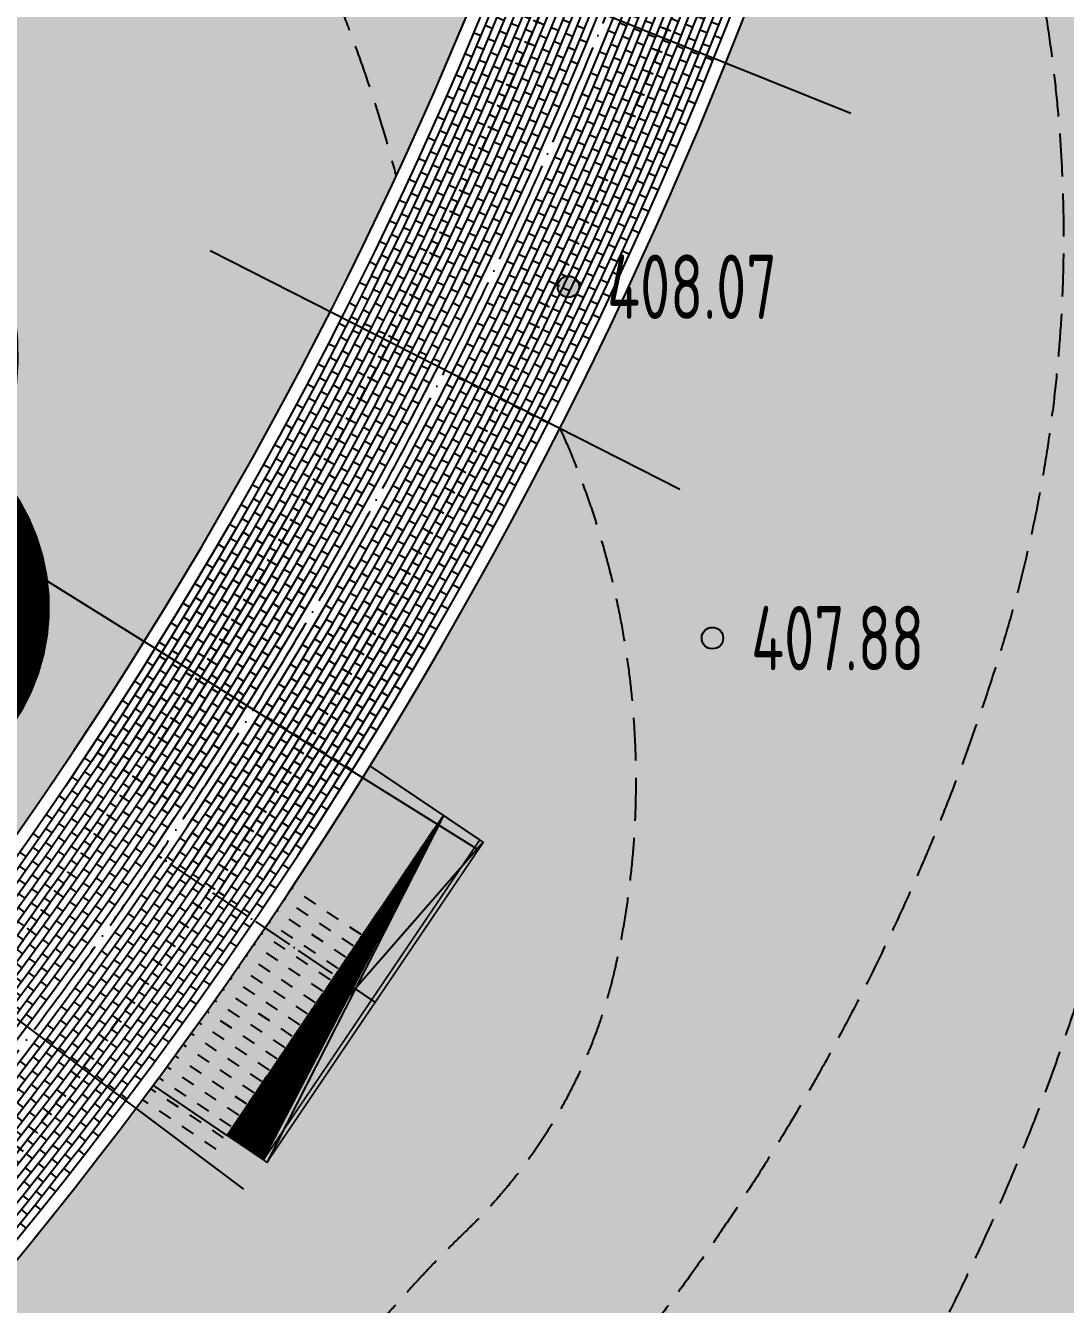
# Model space of a CAD drawing. Header units: millimetres. Extents: x 387826 to 388039216, y 3325062 to 3325368396.
# Drawn here: x 387740942 to 387753055, y 3324880601 to 3324895504 of the extents above; entities that cross this region are included whole.
import ezdxf
from ezdxf.enums import TextEntityAlignment as Align

# ---------------------------------------------------------------- set-up
doc = ezdxf.new("R2010")
doc.units = ezdxf.units.MM
doc.header["$LTSCALE"] = 1000
doc.header["$MEASUREMENT"] = 0
doc.linetypes.add('ACAD_ISO04W100', pattern=[30, 24, -3, 0, -3])
doc.linetypes.add('DASH', pattern=[0.35, 0.25, -0.1])
for name, color, linetype in [('0 Plan-Furniture 坐凳座椅', 215, 'Continuous'), ('0 Plan-Green C1', 60, 'DASH'), ('0 Plan-Green C2', 75, 'DASH'), ('0 Plan-Green Hatch', 76, 'Continuous'), ('0 Plan-Hatch 1', 8, 'Continuous'), ('0 Plan-Pavedivide', 15, 'Continuous'), ('0 Plan-Road 2', 40, 'Continuous'), ('0 Plan-Road 3', 44, 'Continuous'), ('0 Plan-Wall 1', 32, 'Continuous'), ('0-SITE', 7, 'Continuous'), ('000-Earth-MSCQ（不打印）$0$GCD', 251, 'Continuous'), ('0NT-Center', 1, 'ACAD_ISO04W100')]:
    doc.layers.add(name, color=color, linetype=linetype)
doc.layers.add('0-调整', color=7, linetype='Continuous', plot=False)
doc.layers.add('0NT-辅助线（不打印）', color=157, linetype='Continuous', plot=False)
doc.styles.add('000-Earth-MSCQ（不打印）$0$HZ', font='gbenor.shx', dxfattribs={"width": 0.8, "bigfont": 'hztxt.shx'})
pattern_1 = [(90, (387910883.5935059, 3325096422.695915), (-798.2363799999999, 798.23638), [211.664528, -1384.80812]), (45, (387910883.5935059, 3325096422.695915), (-798.2369240652082, 798.2369240652083), [211.664528, -917.2129199999998]), (135, (387910883.5935059, 3325096422.695915), (-798.2369240652083, -798.2369240652082), [211.664528, -917.2129199999998])]

# ---------------------------------------------------------------- blocks, each defined once
blk = doc.blocks.new('GZF')
at = {"layer": '0 Plan-Hatch 1', "ltscale": 10}
for p, q in [((0, 630.0000009536743), (0, 540.0000004768372)), ((-135, 540.0000009536743), (-135, 450.0000004768372)), ((0, 450.0000009536743), (0, 360.0000004768372)), ((-135, 360.0000009536743), (-135, 270.0000004768372)), ((-135, 180.0000009536743), (-135, 90.00000047683716)), ((0, 270.0000009536743), (0, 180.0000004768372)), ((-135, 9.5367431640625e-07), (-135, -89.99999952316284)), ((0, 90.00000095367432), (0, 4.76837158203125e-07)), ((-135, -179.9999990463257), (-135, -269.9999995231628)), ((0, -269.9999990463257), (0, -359.9999995231628)), ((-135, -359.9999990463257), (-135, -449.9999995231628)), ((-135, -539.9999990463257), (-135, -629.9999995231628)), ((0, -449.9999990463257), (0, -539.9999995231628))]:
    blk.add_line(p, q, dxfattribs=at)
at = {"layer": '0NT-辅助线（不打印）', "ltscale": 10}
for p, q in [((0, 4.76837158203125e-07), (-135.0000000596046, 4.291534423828125e-06)), ((0, 44.99999952316284), (0, -45)), ((0, -89.99999904632568), (0, -179.9999995231628))]:
    blk.add_line(p, q, dxfattribs=at)
blk.add_circle((0, 9.5367431640625e-07), 9.101957738399506, dxfattribs=at)
blk = doc.blocks.new('A$C07C60E98')
at = {"layer": '0 Plan-Furniture 坐凳座椅', "ltscale": 10}
h = blk.add_hatch(dxfattribs=at)
h.set_pattern_fill('ANSI31', color=256, scale=20, angle=135)
h.set_pattern_definition([(180, (-775485599.1727276, -6649794488.54454), (-7.105427357601002e-15, -31.75000000000001), [])])
h.paths.add_polyline_path([(2250.000451564789, -229.9999997615814), (-2249.999548435211, -229.9999997615814), (-2249.999548435211, 280), (2250.000450134277, 280.0000002384186)])
at = {"layer": '0 Plan-Hatch 1', "ltscale": 10}
h = blk.add_hatch(dxfattribs=at)
h.set_pattern_fill('SQUARE', color=256, scale=100)
h.set_pattern_definition([(0, (-387720309.4453855, -3324864457.131742), (0, 158.75), [158.75, -158.75]), (90, (-387720309.4453855, -3324864457.131742), (-158.7500000000001, 2.842170943040401e-14), [158.75, -158.75])])
edge = h.paths.add_edge_path()
edge.add_arc((0, 44412.08539581299), 43149.04400514004, 267.0109651210126, 272.9890348789874)
edge.add_line((2250.000000953674, 1321.744267702103), (2250.000000298023, 280.0000002384181))
edge.add_line((2249.999999523163, 280.0000002384186), (-949.9999986886987, 280.0000002384186))
edge.add_line((-949.9999985694885, 279.9999997615814), (-2249.99999922514, 279.9999997615816))
edge.add_line((-2249.999998569489, 280.0000002384186), (-2249.999999046326, 1321.744267702103))
h = blk.add_hatch(dxfattribs=at)
h.set_pattern_fill('AR-CONC', color=256, scale=100)
h.set_pattern_definition([(49.99999999999996, (-387720309.4453855, -3324864457.131742), (182.184668996004, -15.93908553890309), [19.05, -209.55]), (355, (-387720309.4453855, -3324864457.131742), (-35.24282597566699, 191.0566428821801), [15.24, -167.64]), (100.451, (-387720294.2633867, -3324864458.459991), (146.9425016659593, 175.1166878202919), [16.19, -178.09]), (46.1842, (-387720309.4453859, -3324864406.331742), (271.07904089213, -42.04232793272719), [28.57499999999999, -314.3249999999998]), (96.63559999999994, (-387720286.8554864, -3324864409.835241), (237.4042344662372, 247.4255558900493), [24.28500000000001, -267.135]), (351.1840000000001, (-387720309.4453859, -3324864406.331742), (237.404605813934, 247.4251178605978), [22.86, -251.4600000000001]), (21, (-387720284.0453863, -3324864419.031742), (151.6148798353833, -102.2655185167625), [19.05, -209.55]), (326.0000000000001, (-387720284.0453863, -3324864419.031742), (61.80202834764711, 184.1879661223193), [15.24, -167.64]), (71.4514, (-387720271.4108858, -3324864427.553843), (213.4164907701245, 81.92285771605745), [16.19, -178.0900000000001]), (37.49999999999998, (-387720309.4453855, -3324864457.131742), (3.088603250591831, 84.55503887315312), [0, -165.608, 0, -170.18, 0, -168.275]), (7.499999999999985, (-387720309.4453855, -3324864457.131742), (66.81966251030578, 100.1805748181195), [0, -97.02800000000003, 0, -161.798, 0, -64.135]), (327.5, (-387720366.0873866, -3324864457.131742), (135.5905951668714, -5.728743992673436), [0, -63.50000000000003, 0, -198.1200000000001, 0, -262.8900000000001]), (317.5, (-387720391.4873862, -3324864457.131742), (148.1291813860181, 25.42649103333304), [0, -82.55000000000003, 0, -131.5720000000001, 0, -186.6900000000001])])
edge = h.paths.add_edge_path()
edge.add_arc((0, 44412.08539581299), 43149.04400514004, 267.0109651210126, 272.9890348789874)
edge.add_line((2250.000000953674, 1321.744267702103), (2250.000000298023, 280.0000002384181))
edge.add_line((2249.999999523163, 280.0000002384186), (-949.9999986886987, 280.0000002384186))
edge.add_line((-949.9999985694885, 279.9999997615814), (-2249.99999922514, 279.9999997615816))
edge.add_line((-2249.999998569489, 280.0000002384186), (-2249.999999046326, 1321.744267702103))
at = {"layer": '0 Plan-Furniture 坐凳座椅', "ltscale": 10, "const_width": 20}
for points in [[(2250.000450611115, -280.0000004768372), (-2249.999548435211, -279.9999995231628), (-2249.999548435211, 280), (2250.000450134277, 280.0000002384186)], [(2250.000451564789, -229.9999997615814), (-2249.999548435211, -229.9999997615814), (-2249.999548435211, 280), (2250.000450134277, 280.0000002384186)]]:
    blk.add_lwpolyline(points, close=True, dxfattribs=at)
at = {"layer": '0 Plan-Road 3', "ltscale": 10}
for p, q in [((-2249.999998569489, 280.0000002384186), (-2249.999999046326, 1321.744267702103)), ((2249.999999046326, -230), (2250.000000953674, 1321.744267702103))]:
    blk.add_line(p, q, dxfattribs=at)
at = {"layer": '0NT-Center', "ltscale": 0.02}
blk.add_line((0.0004510879516601562, -279.9999997615814), (0.0004491806030273438, 2769.924322843552), dxfattribs=at)
at = {"layer": '0NT-辅助线（不打印）', "ltscale": 10}
for p, q in [((2249.999999523163, 280), (-2249.999998569489, -279.9999997615814)), ((2250.000000476837, -280.0000004768372), (-2249.999998569489, 280.0000002384186))]:
    blk.add_line(p, q, dxfattribs=at)
blk = doc.blocks.new('2000')
at = {"layer": '0NT-辅助线（不打印）', "ltscale": 10}
blk.add_line((0, 3068.412932872772), (0, -3068.412932872772), dxfattribs=at)
blk = doc.blocks.new('000-Earth-MSCQ（不打印）$0$gc200')
h = blk.add_hatch(color=256)
edge = h.paths.add_edge_path()
edge.add_arc((0, -5.551115123125783e-17), 0.2500000000000001, 0, 360)
blk.add_circle((0, -5.551115123125783e-17), 0.2500000000000001)
blk = doc.blocks.new('000-Earth-MSCQ（不打印）')
at = {"layer": '000-Earth-MSCQ（不打印）$0$GCD', "linetype": 'Continuous'}
ref = blk.add_blockref('000-Earth-MSCQ（不打印）$0$gc200', (387747265.8, 3324892460), dxfattribs=dict(at, xscale=500, yscale=500, zscale=500))
ref.add_attrib('height', '408.07', dxfattribs={"linetype": 'Continuous', "height": 750, "style": '000-Earth-MSCQ（不打印）$0$HZ', "width": 0.8}).set_placement((387747715.8, 3324892460), align=Align.MIDDLE_LEFT)
ref = blk.add_blockref('000-Earth-MSCQ（不打印）$0$gc200', (387748943.7, 3324888365.6), dxfattribs=dict(at, xscale=500, yscale=500, zscale=500))
ref.add_attrib('height', '407.88', dxfattribs={"linetype": 'Continuous', "height": 750, "style": '000-Earth-MSCQ（不打印）$0$HZ', "width": 0.8}).set_placement((387749393.7, 3324888365.6), align=Align.MIDDLE_LEFT)

msp = doc.modelspace()

# ---------------------------------------------------------------- hatches: boundary and pattern name
at = {"layer": '0 Plan-Green Hatch', "ltscale": 10}
h = msp.add_hatch(dxfattribs=at)
h.set_pattern_fill('GRASS', color=256, scale=400, double=1)
h.set_pattern_definition(pattern_1)
edge = h.paths.add_edge_path()
edge.add_line((387622439.0599667, 3324854050.936299), (387623173.6833379, 3324853939.656582))
edge.add_line((387623173.6833379, 3324853939.656582), (387635096.1587876, 3324877614.537973))
edge.add_line((387635096.1587876, 3324877614.537973), (387637326.4545873, 3324880090.89868))
edge.add_line((387637326.4545873, 3324880090.89868), (387648092.625536, 3324901769.250156))
edge.add_line((387648092.625536, 3324901769.250156), (387653675.5063087, 3324913098.933503))
edge.add_line((387653675.5063087, 3324913098.933503), (387659029.9602896, 3324926312.71594))
edge.add_line((387659029.9602896, 3324926312.71594), (387666293.4541628, 3324933025.957657))
edge.add_line((387666293.4541628, 3324933025.957657), (387674562.7421811, 3324955273.126987))
edge.add_line((387674562.7421811, 3324955273.126987), (387674698.8546848, 3324955833.61237))
edge.add_line((387674698.8546848, 3324955833.61237), (387679274.3591145, 3324966056.084505))
edge.add_line((387679274.3591145, 3324966056.084505), (387692670.727551, 3324988471.826824))
edge.add_line((387692670.727551, 3324988471.826824), (387687672.3361686, 3324991569.787791))
edge.add_line((387687672.3361686, 3324991569.787791), (387699107.2769016, 3325013209.461398))
edge.add_line((387699107.2769016, 3325013209.461398), (387703730.9022322, 3325018962.653418))
edge.add_line((387703730.9022322, 3325018962.653418), (387707660.8433574, 3325021085.874216))
edge.add_line((387707660.8433574, 3325021085.874216), (387708978.7375107, 3325021533.479846))
edge.add_line((387708978.7375107, 3325021533.479846), (387713125.3676936, 3325024321.017564))
edge.add_line((387713125.3676936, 3325024321.017564), (387719878.4443215, 3325030249.513507))
edge.add_line((387719878.4443215, 3325030249.513507), (387727149.4825557, 3325038560.592924))
edge.add_line((387727149.4825557, 3325038560.592924), (387731947.0142126, 3325045521.987648))
edge.add_line((387731947.0142126, 3325045521.987648), (387732792.6573083, 3325048405.001884))
edge.add_line((387732792.6573083, 3325048405.001884), (387736658.1743807, 3325052379.78923))
edge.add_line((387736658.1743807, 3325052379.78923), (387738724.4244739, 3325053061.984234))
edge.add_line((387738724.4244739, 3325053061.984234), (387755596.1018205, 3325073700.059758))
edge.add_line((387755596.1018205, 3325073700.059758), (387757359.0947688, 3325075809.7136))
edge.add_line((387757359.0947688, 3325075809.7136), (387765030.6402072, 3325091176.180011))
edge.add_line((387765030.6402072, 3325091176.180011), (387763567.2492012, 3325091306.558766))
edge.add_line((387763567.2492012, 3325091306.558766), (387764643.4762778, 3325092870.663066))
edge.add_line((387764643.4762778, 3325092870.663066), (387763677.4327329, 3325093513.918848))
edge.add_line((387763677.4327329, 3325093513.918848), (387760351.9995351, 3325088519.772871))
edge.add_line((387760351.9995351, 3325088519.772871), (387757854.926546, 3325090182.48947))
edge.add_line((387757854.926546, 3325090182.48947), (387746044.347819, 3325072445.325399))
edge.add_arc((387645329.0706022, 3325139508.228231), 121000.0000046023, 309.74241311210085, 326.34169422267865, ccw=False)
edge.add_arc((387645329.2748908, 3325139507.932482), 120999.6419855282, 304.961169591263, 309.74242826514626, ccw=False)
edge.add_arc((387763683.9662794, 3324966246.727285), 88844.09917226598, 123.4868483728974, 149.7895362449835)
edge.add_arc((387680669.4993267, 3325002504.157055), 10499.99999996763, -109.5936893519368, 53.55920835511489, ccw=False)
edge.add_line((387677148.3473426, 3324992612.165916), (387673651.3536385, 3324985981.462848))
edge.add_line((387673651.3536385, 3324985981.462848), (387646879.8653454, 3324935219.63581))
edge.add_arc((387620344.1212687, 3324949214.430786), 30000.00000171048, 286.5819363186826, 332.19309994883685, ccw=False)
edge.add_arc((387637327.6832241, 3324892178.531931), 29510.79847056292, 106.5819363209107, 159.4825744767803)
edge.add_line((387609688.883474, 3324902521.837725), (387600522.3601472, 3324902521.837726))
edge.add_arc((387629038.2827542, 3324896341.687208), 29177.93862749183, 167.771613600219, 206.6177727609841)
edge.add_line((387602952.7591405, 3324883268.907842), (387599368.7798252, 3324882693.003032))
edge.add_arc((387581780.5333471, 3324878865.002812), 17999.99999596056, -22.8216057335012, 12.27867238597372, ccw=False)
edge.add_line((387598371.4385754, 3324871883.465477), (387617732.5046101, 3324862101.924585))
edge.add_line((387617732.5046101, 3324862101.924585), (387620049.8063839, 3324854469.025551))
edge.add_line((387620049.8063839, 3324854469.025551), (387622439.0599667, 3324854050.936299))
h = msp.add_hatch(dxfattribs=at)
h.set_pattern_fill('GRASS', color=256, scale=400, double=1)
h.set_pattern_definition(pattern_1)
edge = h.paths.add_edge_path()
edge.add_arc((387840038.5234647, 3324935119.458438), 91500.00000411335, 156.4579151047998, 188.1297494474422)
edge.add_arc((387699465.5716684, 3324915038.491694), 50500.00000310002, -50.13602028377028, 8.129749447027223, ccw=False)
edge.add_arc((387721258.4567825, 3324888941.170785), 16499.99999966729, 240.0784554861272, 309.86397971530346, ccw=False)
edge.add_arc((387703688.2609555, 3324858412.23413), 18723.96563009923, 60.07845548631974, 79.10547615602194)
edge.add_arc((387705049.3309466, 3324858201.848883), 18723.96562107236, 83.3207955030254, 134.5558435626539)
edge.add_arc((387711854.8343424, 3324851201.61362), 28486.93864295507, 134.4311089194858, 172.1408235425785)
edge.add_arc((387711706.683251, 3324850381.290263), 28464.53676275132, 170.4641020136959, 199.1369244882563)
edge.add_arc((387669563.2355466, 3324843477.829796), 15443.97045813427, 331.9553121975997, 350.95489145949944, ccw=False)
edge.add_line((387683193.7929136, 3324836216.691499), (387675090.4239818, 3324823431.947542))
edge.add_line((387675090.4239818, 3324823431.947542), (387663784.2623623, 3324830598.144934))
edge.add_line((387663784.2623623, 3324830598.144934), (387672998.4584864, 3324848981.692798))
edge.add_line((387672998.4584864, 3324848981.692798), (387680524.2203788, 3324864605.262346))
edge.add_line((387680524.2203788, 3324864605.262346), (387687306.9526224, 3324878385.749562))
edge.add_line((387687306.9526224, 3324878385.749562), (387691319.5148339, 3324885026.904373))
edge.add_line((387691319.5148339, 3324885026.904373), (387696418.8773469, 3324893466.812367))
edge.add_line((387696418.8773469, 3324893466.812367), (387701724.0635336, 3324904562.441676))
edge.add_line((387701724.0635336, 3324904562.441676), (387705312.0802183, 3324912235.13137))
edge.add_line((387705312.0802183, 3324912235.13137), (387707630.6118227, 3324917818.980739))
edge.add_line((387707630.6118227, 3324917818.980739), (387710598.4634087, 3324924966.623744))
edge.add_line((387710598.4634087, 3324924966.623744), (387713321.0018278, 3324931523.465325))
edge.add_line((387713321.0018278, 3324931523.465325), (387715698.4499269, 3324937249.206583))
edge.add_line((387715698.4499269, 3324937249.206583), (387717023.6757951, 3324940440.822179))
edge.add_line((387717023.6757951, 3324940440.822179), (387723132.5387145, 3324950428.986609))
edge.add_line((387723132.5387145, 3324950428.986609), (387732014.7082485, 3324964951.586145))
edge.add_line((387732014.7082485, 3324964951.586145), (387740285.6465517, 3324978474.805254))
edge.add_line((387740285.6465517, 3324978474.805254), (387743109.7462746, 3324982741.461941))
edge.add_line((387743109.7462746, 3324982741.461941), (387756154.3486463, 3324971666.622703))
h = msp.add_hatch(dxfattribs=at)
h.set_pattern_fill('GRASS', color=256, scale=400, double=1)
h.set_pattern_definition(pattern_1)
edge = h.paths.add_edge_path()
edge.add_line((387682531.9229493, 3324819792.743382), (387689452.9832063, 3324822547.713953))
edge.add_line((387689452.9832063, 3324822547.713953), (387695138.1985209, 3324824969.769745))
edge.add_line((387695138.1985209, 3324824969.769745), (387698698.7044291, 3324826561.574389))
edge.add_line((387698698.7044291, 3324826561.574389), (387705276.2498888, 3324829658.304244))
edge.add_line((387705276.2498888, 3324829658.304244), (387710882.8390135, 3324832462.406137))
edge.add_line((387710882.8390135, 3324832462.406137), (387714650.3126289, 3324834434.449856))
edge.add_line((387714650.3126289, 3324834434.449856), (387719679.7795439, 3324837180.355547))
edge.add_line((387719679.7795439, 3324837180.355547), (387725719.4311197, 3324840654.537024))
edge.add_line((387725719.4311197, 3324840654.537024), (387730551.9630077, 3324843578.580258))
edge.add_line((387730551.9630077, 3324843578.580258), (387737454.4123996, 3324847987.43173))
edge.add_line((387737454.4123996, 3324847987.43173), (387740396.5964426, 3324849953.112617))
edge.add_line((387740396.5964426, 3324849953.112617), (387747023.2478004, 3324854578.476107))
edge.add_line((387747023.2478004, 3324854578.476107), (387758546.2336847, 3324863318.794779))
edge.add_line((387758546.2336847, 3324863318.794779), (387758546.2336847, 3324871791.598949))
edge.add_line((387758546.2336847, 3324871791.598949), (387766608.4358584, 3324878765.292309))
edge.add_line((387766608.4358584, 3324878765.292309), (387766053.2408546, 3324879407.146508))
edge.add_line((387766053.2408546, 3324879407.146508), (387771997.8986003, 3324884549.193228))
edge.add_line((387771997.8986003, 3324884549.193228), (387772553.0936036, 3324883907.339029))
edge.add_line((387772553.0936036, 3324883907.339029), (387772946.2336847, 3324884247.399761))
edge.add_line((387772946.2336847, 3324884247.399761), (387772946.2336847, 3324892223.607093))
edge.add_line((387772946.2336847, 3324892223.607093), (387756515.9619979, 3324892223.607093))
edge.add_line((387756515.9619979, 3324892223.607093), (387756515.961998, 3324901223.607093))
edge.add_line((387756515.961998, 3324901223.607093), (387758216.5309084, 3324901223.607091))
edge.add_line((387758216.5309084, 3324901223.607091), (387758215.961998, 3324904223.607093))
edge.add_line((387758215.961998, 3324904223.607093), (387757665.9678574, 3324904223.607093))
edge.add_line((387757665.9678574, 3324904223.607093), (387757665.9678574, 3324911073.607093))
edge.add_line((387757665.9678574, 3324911073.607093), (387766915.961998, 3324911073.607093))
edge.add_line((387766915.961998, 3324911073.607093), (387766915.961998, 3324904223.607093))
edge.add_line((387766915.961998, 3324904223.607093), (387765065.9619981, 3324904223.607093))
edge.add_line((387765065.9619981, 3324904223.607093), (387765065.9619981, 3324901223.607093))
edge.add_line((387765065.9619981, 3324901223.607093), (387768065.961998, 3324901223.607093))
edge.add_line((387768065.961998, 3324901223.607093), (387768065.961998, 3324895523.607093))
edge.add_line((387768065.961998, 3324895523.607093), (387772946.2336847, 3324895523.607092))
edge.add_line((387772946.2336847, 3324895523.607092), (387772946.2336847, 3324914010.667485))
edge.add_arc((387767037.9046711, 3324905177.80358), 10626.75098531642, 56.22131759937778, 103.2071422155415)
edge.add_arc((387762901.5421501, 3324920638.641783), 5392.925771493214, 220.3326845520224, 288.46913314693074, ccw=False)
edge.add_arc((387762687.6886906, 3324920624.583845), 5222.368197515867, 173.1830321235247, 221.7337936850347, ccw=False)
edge.add_line((387757502.2405485, 3324921244.468637), (387757632.7390357, 3324923352.788814))
edge.add_line((387757632.7390357, 3324923352.788814), (387757502.2405485, 3324925633.320515))
edge.add_arc((387753134.379736, 3324925111.172685), 4398.959699022897, 6.816967887569507, 46.28139355814159)
edge.add_line((387756174.5762423, 3324928290.488907), (387755057.1051541, 3324929276.127875))
edge.add_arc((387753461.9671991, 3324926388.954977), 3298.519734662517, 61.07973084081338, 121.5367589442542)
edge.add_line((387751736.6913583, 3324929200.299088), (387752748.4456902, 3324919853.607094))
edge.add_arc((387699465.5716705, 3324915038.491693), 53500.00000114058, -50.13602028513992, 5.163731182208892, ccw=False)
edge.add_arc((387721258.4567842, 3324888941.170766), 19499.99998385664, 240.0784554536076, 309.8639797475181, ccw=False)
edge.add_arc((387703688.2609708, 3324858412.234164), 15723.96559284523, 60.07845547272236, 78.70311574405002)
edge.add_arc((387705049.3309458, 3324858201.848884), 15723.96561972051, 83.72315599197182, 134.55584351953)
edge.add_arc((387711854.9059345, 3324851201.591338), 25487.01260980493, 134.4165066227745, 172.1407988371757)
edge.add_arc((387711728.837938, 3324850386.004377), 25487.01268535855, 170.285472902069, 199.1312741587151)
edge.add_arc((387674029.2089379, 3324841599.5669), 13627.15629226541, -30.855052572730813, 1.822912498285973, ccw=False)
edge.add_line((387685727.6797975, 3324834610.635068), (387677624.3108655, 3324821825.891111))
edge.add_line((387677624.3108655, 3324821825.891111), (387682531.9229493, 3324819792.743382))

# ---------------------------------------------------------------- linework, layer by layer
at = {"layer": '0 Plan-Green C1', "ltscale": 2, "flags": 128}
msp.add_lwpolyline([(387752715.631605, 3324903270.420358, 0.1060291366540619), (387752685.7899142, 3324896384.857572, -0.1270424704745993), (387752313.4018489, 3324888259.100942, -0.0888623252351811), (387748213.8633372, 3324880302.951134, -0.005311600329702372), (387745069.2544568, 3324875703.212281, -0.1403507568421989), (387737334.7912765, 3324870011.636536, 0.1188528995112644), (387733088.6890844, 3324867759.957395, -0.2230169062722752), (387728090.6934586, 3324865952.563307, 0.2632911229389896), (387722903.6314864, 3324864344.06474, 0.1897679360968149), (387721537.2817941, 3324858847.020805, 4.617619611754606)], format="xyb", dxfattribs=at)
at = {"layer": '0 Plan-Green C2', "ltscale": 2, "flags": 128}
for points in [[(387713366.4953073, 3324882384.628932, -0.3731861670915288), (387718373.1876697, 3324887000.157481, 0.3693559661053687), (387727189.4439011, 3324895018.49443, -0.4238561900452953), (387731759.0909927, 3324898448.291407, 0.1809871007547583), (387737397.3378927, 3324899592.128819, -0.237850138659061), (387741336.2555465, 3324899952.476821, -0.1386852611517327), (387744080.9683688, 3324896924.884844, -0.04733040381361019), (387745258.3628126, 3324893748.346566, 1.956157017771526)], [(387747166.0250008, 3324890812.126877, -0.1614350683121416), (387747818.2052966, 3324884563.268115, -0.1478068435218241), (387746093.1692308, 3324881476.458901, 0.07714976401439036), (387743325.0853727, 3324877828.412063, -0.147983310754314), (387738466.9124137, 3324873004.527435, -0.04358308933982389), (387733819.9361596, 3324871034.822106, 0.1570749763528771), (387730924.5585601, 3324868944.071097, -0.2877633945203915), (387728375.7159405, 3324867936.000537, 0.3154393319098048), (387720583.076133, 3324864387.030934, 0.144718530904198), (387719042.5629514, 3324858222.316301, 0.01008856308225419), (387719205.2213177, 3324855633.175971, -0.01264018240527679), (387719461.7419884, 3324851512.222632, -0.2115061713285739), (387717602.4455327, 3324847263.946383, -5.105184861532536)], [(387724272.8599148, 3324857995.711311, -0.06098931845295961), (387724691.9802715, 3324854236.127354, -0.07454975629956304), (387724126.4722751, 3324851577.53167, 0.5868906831136891), (387728441.1944883, 3324846927.0734, -0.03833725175424136), (387733322.963424, 3324848724.334234, 0.1726024572949992), (387740443.7388707, 3324853786.004313, -0.1173332529260552), (387746657.3960419, 3324859304.301131, 0.1044668822742521), (387753961.6939403, 3324865466.3348, 0.1109123701690945), (387756757.9019336, 3324871391.715351, -0.1750852593682483), (387760538.519859, 3324877333.675086, -0.06696156045956991), (387764539.3679864, 3324879644.437712, 0.2326771012674143), (387769788.1883457, 3324885586.398967, 0.4346949485571486), (387766998.6046995, 3324890097.888772, 0.1326837997386175), (387760978.9802631, 3324889694.422427, -0.01795193924435335), (387757235.066828, 3324888557.380355, 0.2615602654906997), (387753411.8405281, 3324884845.594546, -0.08119824242457264), (387749667.930353, 3324877106.373978, -0.03924039694104169), (387743863.1603567, 3324870088.197473, -0.1275456807844201), (387737313.3736985, 3324866094.23873, 0.05889783226918257), (387732075.1867931, 3324863808.07891, -0.1905779960862047), (387728735.0292718, 3324863294.577117, 0.5801784455272615), (387724272.8599148, 3324857995.711311, 0.06797921368302873)]]:
    msp.add_lwpolyline(points, format="xyb", dxfattribs=at)
at = {"layer": '0 Plan-Hatch 1', "ltscale": 10}
for points in [[(387685389.6119416, 3324854859.84221, -0.166062222136576), (387693156.4967377, 3324870284.784373, -0.2263262745630819), (387706954.4230804, 3324875048.14609, -0.08232890779400234), (387712145.170459, 3324873106.370111, 0.314270231311119), (387732968.9272131, 3324874917.698237, 0.2598551555069973), (387751210.2772343, 3324922430.267271, 0.2598551555069973)], [(387685478.7644145, 3324854847.520011, -0.1660622221340332), (387693219.4846576, 3324870220.499678, -0.226279761714613), (387706941.3334218, 3324874959.052809, -0.08226463158398399), (387712100.2745109, 3324873028.367842, 0.3142702313096479), (387733026.6143409, 3324874848.617159, 0.2598551555075468), (387751299.3727676, 3324922442.994644, 0.2598551555075468)], [(387685567.9168873, 3324854835.197812, -0.1660622221315899), (387693282.4725776, 3324870156.214983, -0.2262287822268889), (387706927.9925835, 3324874869.987315, -0.08220343902441529), (387712055.3780925, 3324872950.365845, 0.3142702313088663), (387733084.3014616, 3324874779.536076, 0.2598551555093095), (387751388.4683003, 3324922455.722017, 0.2598551555093095)], [(387685657.0693602, 3324854822.875613, -0.1660622221290128), (387693345.4604974, 3324870091.930289, -0.2261761070340615), (387706914.5798666, 3324874780.929254, -0.08214266605841077), (387712010.4812794, 3324872872.364074, 0.3142702313016089), (387733141.9885745, 3324874710.454986, 0.2598551555100547), (387751477.5638332, 3324922468.44939, 0.2598551555100547)], [(387685746.2218331, 3324854810.553414, -0.1660622221265357), (387693408.4484174, 3324870027.645594, -0.2261144468637688), (387706900.6396655, 3324874691.929775, -0.08208926459974072), (387711965.5846853, 3324872794.362178, 0.3142702312949118), (387733199.67568, 3324874641.373889, 0.2598551555114296), (387751566.6593659, 3324922481.176764, 0.2598551555114296)], [(387685835.3743059, 3324854798.231215, -0.1660622221239236), (387693471.4363373, 3324869963.360899, -0.2260492997324109), (387706886.5241544, 3324874602.948998, -0.08203796820272602), (387711920.688523, 3324872716.360033, 0.3142702312936486), (387733257.3627791, 3324874572.292788, 0.2598551555120723), (387751655.7548988, 3324922493.904137, 0.2598551555120723)], [(387685924.5267788, 3324854785.909017, -0.1660622221214119), (387693534.4242573, 3324869899.076205, -0.22599028574069), (387706872.8339578, 3324874513.919581, -0.0819795611643423), (387711875.7922884, 3324872638.35793, 0.3142702312905535), (387733315.0498716, 3324874503.211681, 0.2598551555131278), (387751744.8504316, 3324922506.63151, 0.2598551555131278)], [(387686013.6792516, 3324854773.586818, -0.1660622221187642), (387693597.4121771, 3324869834.79151, -0.2259296513838682), (387706859.084258, 3324874424.89594, -0.08192142810001819), (387711830.8960527, 3324872560.355827, 0.3142702312857109), (387733372.7369578, 3324874434.130569, 0.2598551555137477), (387751833.9459646, 3324922519.358883, 0.2598551555137477)], [(387686102.8317245, 3324854761.264619, -0.1660622221162173), (387693660.4000971, 3324869770.506815, -0.2258783062682864), (387706845.9464911, 3324874335.803207, -0.08185311650643774), (387711785.9990612, 3324872482.354159, 0.3142702312778864), (387733430.4240359, 3324874365.049449, 0.2598551555122123), (387751923.0414973, 3324922532.086256, 0.2598551555122123)], [(387686191.9841973, 3324854748.94242, -0.166062222113533), (387693723.388017, 3324869706.222121, -0.2258065166041967), (387706831.5957884, 3324874246.844697, -0.0818030246949446), (387711741.1028144, 3324872404.352063, 0.314270231284083), (387733488.1111076, 3324874295.968325, 0.2598551555099042), (387752012.1370302, 3324922544.813629, 0.2598551555099042)], [(387686281.1366702, 3324854736.620221, -0.1660622221109501), (387693786.375937, 3324869641.937426, -0.2257439587302333), (387706817.8548122, 3324874157.817317, -0.0817427786010123), (387711696.2065558, 3324872326.349974, 0.3142702312845333), (387733545.798173, 3324874226.887196, 0.2598551555081848), (387752101.2325631, 3324922557.541002, 0.2598551555081848)], [(387686370.289143, 3324854724.298022, -0.1660622221082287), (387693849.3638569, 3324869577.652731, -0.2256884380966669), (387706804.58173, 3324874068.7372, -0.08167444041347335), (387711651.3096876, 3324872248.348235, 0.3142702312880693), (387733603.4852307, 3324874157.806059, 0.2598551555052855), (387752190.3280962, 3324922570.268375, 0.2598551555052855)], [(387750141.1308411, 3324922277.538789, -0.2598551555047914), (387732276.6831076, 3324875746.672362, -0.3142702312787011), (387712683.849669, 3324874042.438865, 0.08281506690439801), (387707122.307796, 3324876116.428832, 0.2268839542640146), (387692401.4232764, 3324871056.968107, -0.0005304277368635269), (387692400.6057104, 3324871056.165444, 0.1654094000525474), (387684331.8675013, 3324855085.078484, 0.1086618827358382), (387684888.2439481, 3324843157.130405, 0.1086618827358382)], [(387750230.2263739, 3324922290.266162, -0.2598551555057377), (387732334.3701565, 3324875677.591218, -0.3142702312792391), (387712638.9564381, 3324873964.435032, 0.0827667108888475), (387707108.5465102, 3324876027.419959, 0.2268335344558723), (387692464.542976, 3324870992.812799, -0.0005304278445199885), (387692463.589149, 3324870991.876359, 0.1654218583878627), (387684420.8001313, 3324855071.19332, 0.1086741956835507), (387684975.1472747, 3324843180.535745, 0.1086741956835507)], [(387750319.3219067, 3324922302.993536, -0.2598551555065149), (387732392.0572053, 3324875608.510075, -0.3142702312801198), (387712594.0632071, 3324873886.431201, 0.08271786754241227), (387707094.7851252, 3324875938.410424, 0.2267826071353216), (387692527.6626756, 3324870928.657491, -0.0005304279252623511), (387692526.5725876, 3324870927.587273, 0.1654343980289252), (387684509.7328259, 3324855057.308146, 0.1086865889230783), (387685062.0506012, 3324843203.941083, 0.1086865889230783)], [(387750408.4174395, 3324922315.720909, -0.2598551555063047), (387732449.7442541, 3324875539.428931, -0.3142702312790598), (387712549.1699761, 3324873808.427369, 0.0826685294603862), (387707081.0236394, 3324875849.400216, 0.2267311645939928), (387692590.782375, 3324870864.502183, -0.00053042778185225), (387692589.5560262, 3324870863.298188, 0.1654470197440991), (387684598.6655863, 3324855043.422963, 0.1086990632641807), (387685148.9539276, 3324843227.346422, 0.1086990632641807)], [(387750497.5129724, 3324922328.448282, -0.2598551555055098), (387732507.4313029, 3324875470.347787, -0.3142702312795878), (387712504.2767452, 3324873730.423536, 0.08261868908624245), (387707067.2620512, 3324875760.389326, 0.2266791989694097), (387692653.9020746, 3324870800.346876, -0.0005304277599185431), (387692652.5394648, 3324870799.009103, 0.1654597243574729), (387684687.5984129, 3324855029.537771, 0.1087116194987264), (387685235.857254, 3324843250.751761, 0.1087116194987264)], [(387750586.6085052, 3324922341.175656, -0.2598551555080139), (387732565.1183518, 3324875401.266644, -0.3142702312785413), (387712459.3835142, 3324873652.419704, 0.08256833870530772), (387707053.5003592, 3324875671.377742, 0.2266267022450531), (387692717.0217742, 3324870736.191568, -0.0005304278263312919), (387692715.5229033, 3324870734.720018, 0.1654725126846827), (387684776.5313063, 3324855015.652569, 0.1087242584239896), (387685322.7605803, 3324843274.1571, 0.1087242584239896)], [(387750675.704038, 3324922353.903029, -0.2598551555065402), (387732622.8054006, 3324875332.1855, -0.3142702312794076), (387712414.4902833, 3324873574.415873, 0.08251747045291254), (387707039.7385617, 3324875582.365454, 0.2265736662295429), (387692780.1414738, 3324870672.03626, -0.000530427804346614), (387692778.5063419, 3324870670.430933, 0.1654853855530233), (387684865.4642674, 3324855001.767359, 0.1087369808733996), (387685409.6639068, 3324843297.562438, 0.1087369808733996)], [(387750764.7995709, 3324922366.630403, -0.2598551555071348), (387732680.4924494, 3324875263.104357, -0.3142702312799257), (387712369.5970523, 3324873496.41204, 0.082466076285218), (387707025.9766572, 3324875493.352451, 0.2265200825743573), (387692843.2611734, 3324870607.880952, -0.0005304277948323877), (387692841.4897805, 3324870606.141848, 0.1654983438108674), (387684954.3972966, 3324854987.882138, 0.1087497876766056), (387685496.5672327, 3324843320.967777, 0.1087497876766056)], [(387685300.4594688, 3324854872.164409, -0.1660622221389862), (387693093.5088177, 3324870349.069067, -0.226374920655355), (387706967.6822242, 3324875137.219603, -0.08238997907277662), (387712190.0656607, 3324873184.372808, 0.3142702313048686), (387732911.2400792, 3324874986.779309, 0.2598551555088094), (387751121.1817011, 3324922417.539898, 0.2598551555088094)], [(387749695.653177, 3324922213.901923, -0.2598551555050522), (387731988.2478635, 3324876092.07808, -0.3142702312785083), (387712908.3158239, 3324874432.458025, 0.08304978616469165), (387707191.1127868, 3324876561.463599, 0.2271286997003458), (387692085.8247785, 3324871377.744647, 0.165348300412523), (387683887.2053048, 3324855154.504173, 0.1086014956827206), (387684453.7273142, 3324843040.103711, 0.1086014956827206)], [(387749784.7487098, 3324922226.629296, -0.2598551555084653), (387732045.9349123, 3324876022.996936, -0.3142702312794212), (387712863.4225929, 3324874354.454193, 0.08300376072722658), (387707177.3519756, 3324876472.457894, 0.2270807071332429), (387692148.9444782, 3324871313.589339, -0.0005304280264870378), (387692148.6719561, 3324871313.321784, 0.1653603639403886), (387683976.1376191, 3324855140.619052, 0.1086134185731433), (387684540.6306412, 3324843063.50905, 0.1086134185731433)], [(387749873.8442426, 3324922239.356669, -0.2598551555056275), (387732103.6219612, 3324875953.915792, -0.3142702312791488), (387712818.5293619, 3324874276.450361, 0.08295728285589227), (387707163.5910724, 3324876383.451574, 0.2270322433570639), (387692212.0641775, 3324871249.434031, -0.0005304276018973967), (387692211.6553947, 3324871249.032699, 0.1653725049077038), (387684065.0699954, 3324855126.733924, 0.108625417993751), (387684627.5339679, 3324843086.914389, 0.108625417993751)], [(387749962.9397754, 3324922252.084043, -0.2598551555074427), (387732161.30901, 3324875884.834649, -0.3142702312792351), (387712773.6361309, 3324874198.446529, 0.08291034584200253), (387707149.8300757, 3324876294.44463, 0.2269833013877932), (387692275.1838771, 3324871185.278723, -0.0005304275625152128), (387692274.6388333, 3324871184.743614, 0.1653847240724843), (387684154.0024341, 3324855112.848787, 0.1086374946595473), (387684714.4372946, 3324843110.319728, 0.1086374946595473)], [(387750052.0353082, 3324922264.811416, -0.2598551555073571), (387732218.9960588, 3324875815.753505, -0.314270231278613), (387712728.7429, 3324874120.442697, 0.0828629428511582), (387707136.0689839, 3324876205.437052, 0.2269338741039726), (387692338.3035768, 3324871121.123415, -0.0005304277717331941), (387692337.6222718, 3324871120.454529, 0.1653970221989931), (387684242.9349359, 3324855098.96364, 0.1086496493196292), (387684801.3406215, 3324843133.725067, 0.1086496493196292)]]:
    msp.add_lwpolyline(points, format="xyb", dxfattribs=at)
at = {"layer": '0 Plan-Pavedivide', "ltscale": 10}
for points in [[(387686973.9273433, 3324843718.859496, -0.1085822766819988), (387686459.4416159, 3324854711.975823, -0.1660622221056101), (387693912.3517768, 3324869513.368037, -0.2256332164186265), (387706791.3648092, 3324873979.650131, -0.0816044197613491), (387711606.4121257, 3324872170.346896, 0.3142702312899261), (387733661.1722796, 3324874088.724916, 0.2598551555038979), (387752279.4236289, 3324922582.995749)], [(387749606.5576441, 3324922201.17455, -0.259855155506948), (387731930.5608147, 3324876161.159223, -0.314270231280901), (387712953.2090548, 3324874510.461857, 0.08310435699302472), (387707204.2218246, 3324876650.594407, 0.2271668601331374), (387692022.705079, 3324871441.899954, 0.1653437986100161), (387683798.1576788, 3324855167.571921, 0.1085822766990976), (387684366.8272329, 3324843016.699246, 0.1085822766990976)]]:
    msp.add_lwpolyline(points, format="xyb", dxfattribs=at)
for radius in [51910, 52090]:
    msp.add_arc((387699465.5716717, 3324915038.491693), radius, 309.8639797142327, 8.129749448324631, dxfattribs=at)
at = {"layer": '0 Plan-Road 2', "ltscale": 10}
for radius in [53500, 50500]:
    msp.add_arc((387699465.5716717, 3324915038.491693), radius, 309.8639797142327, 8.129749448324631, dxfattribs=at)
at = {"layer": '0-调整', "color": 2, "ltscale": 10, "const_width": 500}
msp.add_lwpolyline([(387730244.273186, 3324895277.186206, 0.52056705), (387725584.4030445, 3324894805.65801, 0.52056705), (387720688.7257883, 3324892506.853946, 0.52056705), (387715380.0032776, 3324889382.905284, 0.52056705), (387711722.9513798, 3324885139.03254, 0.52056705), (387711074.0990106, 3324881307.791585, 0.52056705), (387712489.8349075, 3324877712.255237, 0.52056705), (387715498.0344362, 3324875059.834771, 0.52056705), (387719862.8904818, 3324874765.114776, 0.52056705), (387725230.5647712, 3324875059.834771, 0.52056705), (387731188.0120498, 3324876769.198845, 0.52056705), (387734786.112169, 3324878891.135217, 0.52056705), (387737912.2152549, 3324882604.523869, 0.52056705), (387739799.8205838, 3324886789.440716, 0.52056705), (387740271.6900157, 3324890326.021167, 0.52056705), (387738266.1811295, 3324894393.02622, 0.52056705), (387736260.6722434, 3324895807.670299, 0.52056705), (387730244.273186, 3324895277.186206)], format="xyb", dxfattribs=at)
at = {"layer": '0NT-Center', "ltscale": 0.05}
msp.add_arc((387699465.5716717, 3324915038.491693), 52000, 309.8639797142327, 8.129749448324631, dxfattribs=at)

# ---------------------------------------------------------------- block references
at = {"layer": '0 Plan-Furniture 坐凳座椅', "ltscale": 10, "rotation": 55.9439798318195}
msp.add_blockref('A$C07C60E98', (387744782.1224823, 3324884278.871616), dxfattribs=at)
at = {"layer": '0 Plan-Pavedivide'}
for p, rotation in [((387747707.1375766, 3324895628.408776), 68.08252046154944), ((387745828.6291108, 3324891491.37075), 63.07464896517712), ((387743596.1586307, 3324887534.104871), 58.06677746880479), ((387741026.7700889, 3324883786.823162), 53.05890597243247)]:
    msp.add_blockref('2000', p, dxfattribs=dict(at, rotation=rotation))
at = {"layer": '0 Plan-Wall 1'}
for p, rotation in [((387746896.9477536, 3324895547.392108), 247.6606404916736), ((387748514.7834007, 3324895710.449217), 68.49287714891902), ((387746793.6660281, 3324895297.927248), 247.3589661455616), ((387748415.1540259, 3324895459.50335), 68.19944277080799), ((387748314.24077, 3324895209.071013), 67.906008392697), ((387746689.0722554, 3324895049.009642), 247.0572917994496), ((387746583.1693348, 3324894800.646193), 246.7556174533376), ((387748212.04628, 3324894959.158774), 67.61257401458609), ((387746475.9602025, 3324894552.843784), 246.4539431072256), ((387748108.5732363, 3324894709.77319), 67.3191396364751), ((387748003.8243527, 3324894460.9208), 67.02570525836417), ((387746367.4478302, 3324894305.609287), 246.1522687611137), ((387746257.6352264, 3324894058.949555), 245.8505944150017), ((387747897.8023768, 3324894212.608131), 66.7322708802532), ((387746146.5254353, 3324893812.871425), 245.5489200688898), ((387747790.5100894, 3324893964.841697), 66.43883650214227), ((387747681.9503045, 3324893717.627997), 66.14540212403124), ((387746034.1215371, 3324893567.38172), 245.2472457227778), ((387745920.426648, 3324893322.487245), 244.9455713766658), ((387747572.1258696, 3324893470.973514), 65.85196774592025), ((387745805.4439198, 3324893078.19479), 244.6438970305538), ((387747461.0396652, 3324893224.884717), 65.55853336780933), ((387745689.17654, 3324892834.511126), 244.3422226844418), ((387747348.6946049, 3324892979.368062), 65.26509898969834), ((387745571.627732, 3324892591.443009), 244.0405483383299), ((387747235.0936355, 3324892734.429986), 64.97166461158741), ((387745452.8007545, 3324892348.997179), 243.7388739922179), ((387747120.2397364, 3324892490.076917), 64.67823023347643), ((387745332.6989015, 3324892107.180354), 243.4371996461059), ((387747004.1359202, 3324892246.315262), 64.38479585536551), ((387745211.3255028, 3324891865.99924), 243.1355252999939), ((387746886.7852321, 3324892003.151415), 64.09136147725452), ((387745088.6839228, 3324891625.460523), 242.8338509538819), ((387746768.1907501, 3324891760.591753), 63.79792709914355), ((387744964.7775617, 3324891385.570871), 242.5321766077699), ((387746648.3555846, 3324891518.642639), 63.50449272103257), ((387744839.6098544, 3324891146.336934), 242.230502261658), ((387746527.2828789, 3324891277.310419), 63.21105834292165), ((387744713.1842708, 3324890907.765344), 241.928827915546), ((387746404.9758086, 3324891036.601422), 62.91762396481067), ((387744585.5043158, 3324890669.862716), 241.6271535694341), ((387746281.4375815, 3324890796.521962), 62.62418958669969), ((387744456.5735289, 3324890432.635643), 241.325479223322), ((387746156.6714379, 3324890557.078336), 62.33075520858875), ((387744326.3954844, 3324890196.090704), 241.0238048772101), ((387746030.6806502, 3324890318.276824), 62.03732083047777), ((387744194.9737911, 3324889960.234455), 240.7221305310981), ((387745903.468523, 3324890080.12369), 61.74388645236684), ((387744062.3120925, 3324889725.073435), 240.4204561849861), ((387745775.038393, 3324889842.625179), 61.45045207425581), ((387743928.4140661, 3324889490.614163), 240.1187818388741), ((387745645.3936287, 3324889605.787522), 61.15701769614488), ((387743793.2834239, 3324889256.86314), 239.8171074927621), ((387745514.5376303, 3324889369.61693), 60.8635833180339), ((387743656.9239122, 3324889023.826844), 239.5154331466502), ((387745382.4738303, 3324889134.119599), 60.57014893992292), ((387743519.339311, 3324888791.511736), 239.2137588005382), ((387745249.2056923, 3324888899.301703), 60.27671456181199), ((387743380.5334346, 3324888559.924258), 238.9120844544262), ((387745114.7367119, 3324888665.169403), 59.98328018370101), ((387743240.510131, 3324888329.070828), 238.6104101083142), ((387744979.0704159, 3324888431.728839), 59.68984580559009), ((387743099.273282, 3324888098.957847), 238.3087357622023), ((387744842.2103628, 3324888198.986135), 59.39641142747911), ((387742956.826803, 3324887869.591694), 238.0070614160902), ((387744704.1601421, 3324887966.947394), 59.10297704936813), ((387742813.1746429, 3324887640.978727), 237.7053870699783), ((387744564.9233748, 3324887735.618703), 58.80954267125715), ((387742668.3207842, 3324887413.125285), 237.4037127238663), ((387744424.5037128, 3324887505.006129), 58.51610829314622), ((387742522.2692425, 3324887186.037683), 237.1020383777543), ((387744282.9048392, 3324887275.115721), 58.22267391503524), ((387742375.0240667, 3324886959.722218), 236.8003640316423), ((387744140.1304678, 3324887045.953509), 57.92923953692426), ((387742226.5893388, 3324886734.185163), 236.4986896855304), ((387743996.1843436, 3324886817.525503), 57.63580515881333), ((387742076.9691738, 3324886509.432771), 236.1970153394184), ((387743851.0702419, 3324886589.837694), 57.34237078070235), ((387741926.1677195, 3324886285.471272), 235.8953409933064), ((387743704.7919689, 3324886362.896055), 57.04893640259142), ((387741774.1891565, 3324886062.306876), 235.5936666471944), ((387743557.3533614, 3324886136.706538), 56.7555020244804), ((387741621.037698, 3324885839.945767), 235.2919923010825), ((387743408.7582864, 3324885911.275075), 56.46206764636946), ((387741466.7175897, 3324885618.394113), 234.9903179549705), ((387743259.0106413, 3324885686.60758), 56.16863326825847), ((387741311.2331097, 3324885397.658053), 234.6886436088585), ((387743108.114354, 3324885462.709945), 55.87519889014756), ((387741154.5885684, 3324885177.743708), 234.3869692627465), ((387742956.073382, 3324885239.588042), 55.58176451203658), ((387740996.7883084, 3324884958.657173), 234.0852949166345), ((387742802.8917133, 3324885017.247724), 55.2883301339256), ((387740837.8367043, 3324884740.404523), 233.7836205705226), ((387742648.5733657, 3324884795.694822), 54.99489575581468), ((387740677.7381626, 3324884522.991809), 233.4819462244106), ((387742493.1223866, 3324884574.935148), 54.70146137770369), ((387740516.4971216, 3324884306.425056), 233.1802718782986), ((387742336.5428535, 3324884354.974492), 54.40802699959271), ((387742178.838873, 3324884135.818622), 54.11459262148173), ((387742020.0145816, 3324883917.473287), 53.8211582433708), ((387741860.0741451, 3324883699.944215), 53.52772386525982), ((387741699.0217584, 3324883483.23711), 53.23428948714884), ((387741536.8616457, 3324883267.357656), 52.94085510903792), ((387741373.5980603, 3324883052.311516), 52.64742073092692), ((387741209.2352843, 3324882838.10433), 52.353986352816), ((387741043.7776289, 3324882624.741716), 52.06055197470497), ((387740877.2294336, 3324882412.229271), 51.76711759659403), ((387740709.5950668, 3324882200.572568), 51.47368321848307), ((387740540.8789254, 3324881989.77716), 51.18024884037214)]:
    msp.add_blockref('GZF', p, dxfattribs=dict(at, rotation=rotation))
at = {"layer": '0-SITE', "ltscale": 10}
msp.add_blockref('000-Earth-MSCQ（不打印）', (0, 0), dxfattribs=at)

doc.saveas('drawing.dxf')
